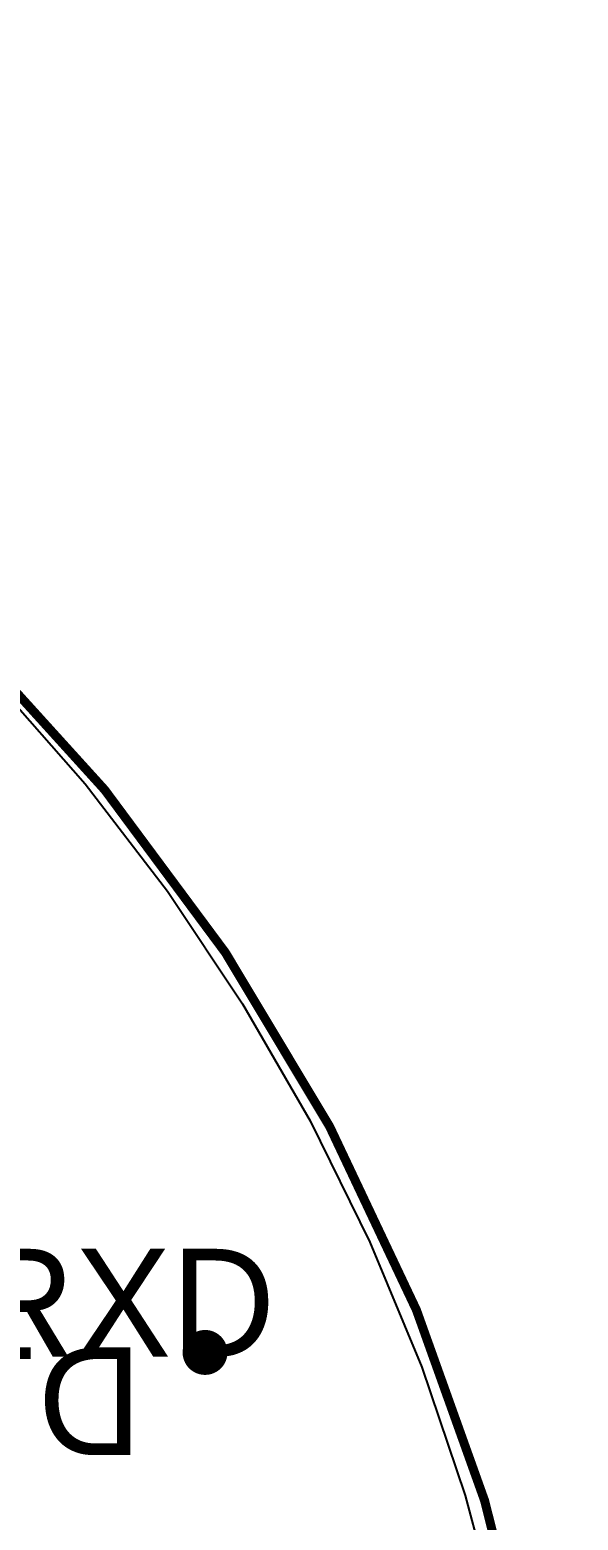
# Model space of a CAD drawing. Header units: millimetres. Extents: x 4.72 to 6.55, y 1.73 to 3.54.
# Drawn here: x 6.306 to 6.546, y 2.89 to 3.543 of the extents above; entities that cross this region are included whole.
import ezdxf

# ---------------------------------------------------------------- set-up
doc = ezdxf.new("R2010")
doc.units = ezdxf.units.MM
doc.header["$MEASUREMENT"] = 0
for name, color, linetype in [('BottomLayer', 5, 'Continuous'), ('BottomOverlay', 54, 'Continuous'), ('ConnectLayer', 7, 'Continuous'), ('Mechanical1', 6, 'Continuous'), ('MultiLayer', 9, 'Continuous'), ('TopLayer', 1, 'Continuous'), ('TopOverlay', 2, 'Continuous'), ('ViaHoleLayer', 16, 'Continuous')]:
    doc.layers.add(name, color=color, linetype=linetype)

msp = doc.modelspace()

# ---------------------------------------------------------------- linework, layer by layer
at = {"layer": 'BottomLayer', "const_width": 0.00984}
msp.add_lwpolyline([(6.37795, 2.96344, 1), (6.3878, 2.96344, 1)], format="xyb", close=True, dxfattribs=at)
at = {"layer": 'ConnectLayer'}
for p, q in [((6.29118, 3.25713), (6.33027, 3.21255)), ((6.29118, 3.25713), (6.33027, 3.21255)), ((6.33027, 3.21255), (6.36636, 3.16552)), ((6.33027, 3.21255), (6.36636, 3.16552)), ((6.36636, 3.16552), (6.3993, 3.11622)), ((6.36636, 3.16552), (6.3993, 3.11622)), ((6.3993, 3.11622), (6.42894, 3.06488)), ((6.3993, 3.11622), (6.42894, 3.06488)), ((6.42894, 3.06488), (6.45516, 3.01171)), ((6.42894, 3.06488), (6.45516, 3.01171)), ((6.45516, 3.01171), (6.47785, 2.95693)), ((6.45516, 3.01171), (6.47785, 2.95693)), ((6.47785, 2.95693), (6.49691, 2.90079)), ((6.47785, 2.95693), (6.49691, 2.90079)), ((6.49691, 2.90079), (6.51225, 2.84353)), ((6.49691, 2.90079), (6.51225, 2.84353))]:
    msp.add_line(p, q, dxfattribs=at)
at = {"layer": 'Mechanical1', "const_width": 0.00394}
msp.add_lwpolyline([(6.54443, 2.63551, 1), (4.73341, 2.63551, 1)], format="xyb", close=True, dxfattribs=at)
at = {"layer": 'MultiLayer', "const_width": 0.00984}
msp.add_lwpolyline([(6.37795, 2.96344, 1), (6.3878, 2.96344, 1)], format="xyb", close=True, dxfattribs=at)
at = {"layer": 'TopLayer', "const_width": 0.00984}
msp.add_lwpolyline([(6.37795, 2.96344, 1), (6.3878, 2.96344, 1)], format="xyb", close=True, dxfattribs=at)
at = {"layer": 'ViaHoleLayer', "const_width": 0.00591}
msp.add_lwpolyline([(6.37992, 2.96344, 1), (6.38583, 2.96344, 1)], format="xyb", close=True, dxfattribs=at)

# ---------------------------------------------------------------- texts
at = {"layer": 'BottomOverlay', "text_generation_flag": 2}
msp.add_text('D7', height=0.047244, dxfattribs=at).set_placement((6.35531, 2.91845))
at = {"layer": 'TopOverlay'}
msp.add_text('TXD    RXD', height=0.047244, dxfattribs=at).set_placement((6.08366, 2.96161))

doc.saveas('drawing.dxf')
